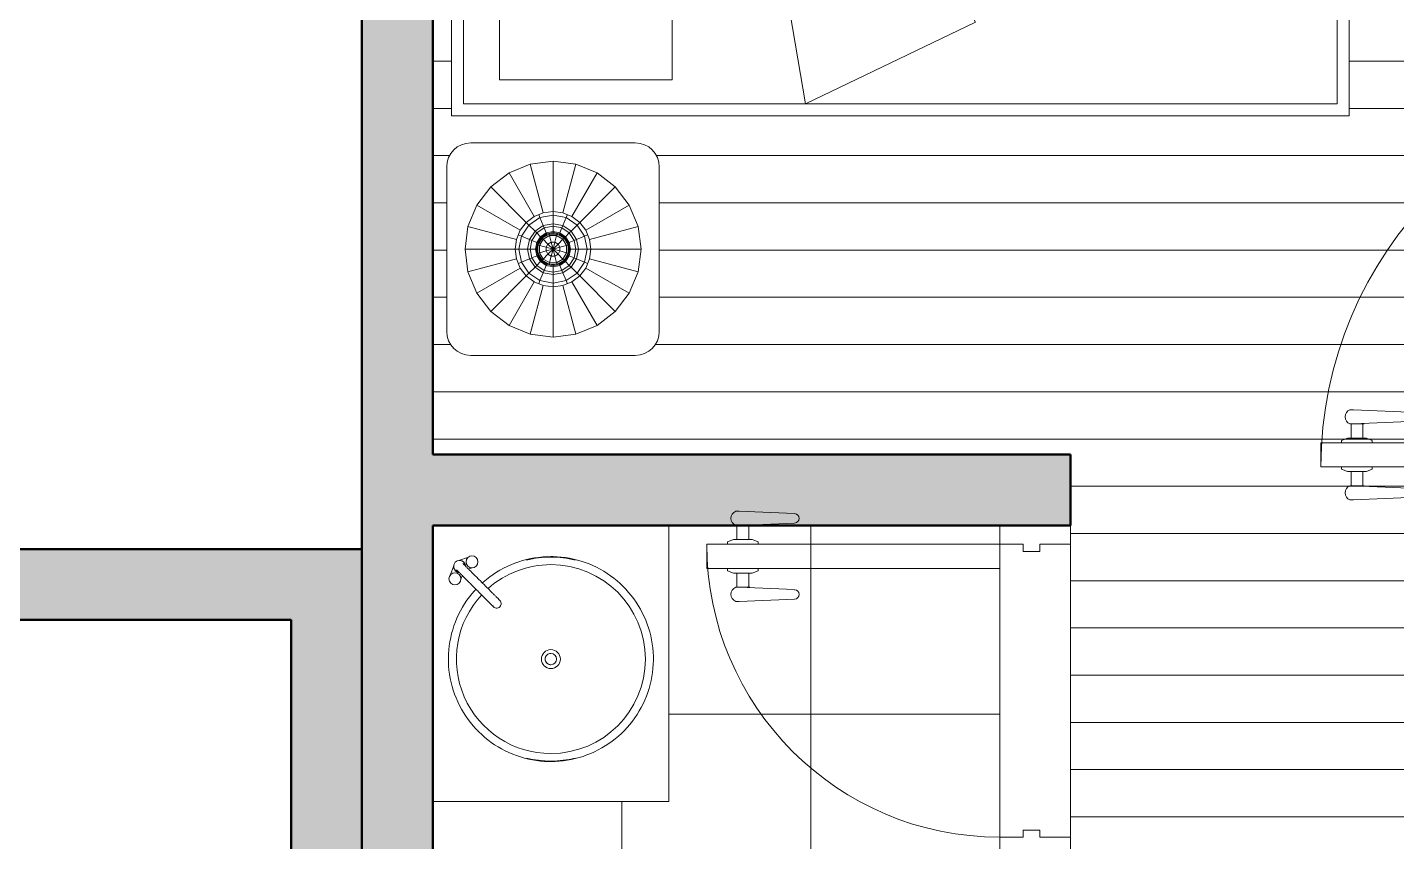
# Model space of a CAD drawing. Header units: metres. Extents: x 11 to 152, y 1 to 34.
# Drawn here: x 34.467 to 37.365, y 26.449 to 28.173 of the extents above; entities that cross this region are included whole.
import ezdxf

# ---------------------------------------------------------------- set-up
doc = ezdxf.new("R2010")
doc.units = ezdxf.units.M
for name, color, linetype, lineweight in [('A-DETL-GENF', 92, 'Continuous', 9), ('A-DOOR', 31, 'Continuous', 9), ('A-DOOR-1', 31, 'Continuous', 18), ('A-FLOR', 192, 'Continuous', 9), ('A-FLOR-PATT', 8, 'Continuous', 9), ('A-WALL-1', 113, 'Continuous', 50), ('A-WALL-PATT-1', 111, 'Continuous', 9), ('E-LITE-EQPM', 33, 'Continuous', 9), ('G-IMPT', 8, 'Continuous', 9), ('I-FURN', 30, 'Continuous', 9), ('P-SANR-FIXT', 6, 'Continuous', 9)]:
    doc.layers.add(name, color=color, linetype=linetype, lineweight=lineweight)

# ---------------------------------------------------------------- blocks, each defined once
blk = doc.blocks.new('M_Bed-Box1 - cama 140 x 190-1375289-1 Piso')
at = {"layer": 'I-FURN'}
for p, q in [((-0.3608, 0.7156), (-0.3608, -1.1844)), ((-0.3608, 0.7156), (1.0392, 0.7156)), ((1.0392, 0.7156), (1.0392, -1.1844)), ((-0.3354, 0.6902), (-0.3354, -1.159)), ((-0.3354, 0.6902), (1.0138, 0.6902)), ((1.0138, 0.6902), (1.0138, -1.159)), ((-0.2846, 0.614), (-0.2846, 0.2482)), ((-0.2846, 0.614), (0.2757, 0.614)), ((0.2757, 0.614), (0.2757, 0.2482)), ((0.4027, 0.614), (0.4027, 0.2482)), ((0.4027, 0.614), (0.963, 0.614)), ((0.963, 0.614), (0.963, 0.2482)), ((-0.2846, 0.2482), (0.2757, 0.2482)), ((0.4027, 0.2482), (0.963, 0.2482)), ((1.0138, 0.1949), (-0.3354, -0.0335)), ((1.0138, 0.1949), (-0.163, -0.3934)), ((-0.163, -0.3934), (-0.3354, -0.0335)), ((-0.3354, -1.159), (1.0138, -1.159)), ((-0.3608, -1.1844), (1.0392, -1.1844))]:
    blk.add_line(p, q, dxfattribs=at)
blk = doc.blocks.new('M_Table-End - nochero-1375290-1 Piso')
at = {"layer": 'I-FURN'}
for p, q in [((0.4029, 0.3774), (0.0545, 0.3774)), ((0.0037, 0.3266), (0.0037, -0.0218)), ((0.4537, -0.0218), (0.4537, 0.3266)), ((0.0545, -0.0726), (0.4029, -0.0726))]:
    blk.add_line(p, q, dxfattribs=at)
for centre, start, end in [((0.0545, 0.3266), 90, 180), ((0.4029, 0.3266), 0, 90), ((0.0545, -0.0218), 180, 270), ((0.4029, -0.0218), 270, 0)]:
    blk.add_arc(centre, 0.0508, start, end, dxfattribs=at)
blk = doc.blocks.new('Lamp38i - Name-1374313-1 Piso')
at = {"layer": 'G-IMPT'}
for p, q in [((0, 0.0381), (0, 0.0265)), ((-0.0265, 0), (-0.0381, 0)), ((0.0265, 0), (0.0381, 0)), ((0, -0.0381), (0, -0.0265))]:
    blk.add_line(p, q, dxfattribs=at)
blk = doc.blocks.new('Lamp38i - 12zlmp38i_dwg-1374311-1 Piso')
at = {"layer": 'G-IMPT'}
for p, q in [((-0.0482, 0.18), (-0.0931, 0.1613)), ((0, 0.1863), (-0.0482, 0.18)), ((-0.0207, 0.0772), (-0.0482, 0.18)), ((0.0482, 0.18), (0, 0.1863)), ((0, 0.0799), (0, 0.1863)), ((0.0207, 0.0772), (0.0482, 0.18)), ((0.0482, 0.18), (0.0931, 0.1613)), ((-0.1317, 0.1317), (-0.0931, 0.1613)), ((-0.04, 0.0693), (-0.0931, 0.1613)), ((0.04, 0.0693), (0.0931, 0.1613)), ((0.1317, 0.1317), (0.0931, 0.1613)), ((-0.1317, 0.1317), (-0.1613, 0.0931)), ((-0.1317, 0.1317), (-0.0565, 0.0565)), ((0.0565, 0.0565), (0.1317, 0.1317)), ((0.1613, 0.0931), (0.1317, 0.1317)), ((-0.1613, 0.0931), (-0.18, 0.0482)), ((-0.1613, 0.0931), (-0.0693, 0.04)), ((0.0693, 0.04), (0.1613, 0.0931)), ((0.18, 0.0482), (0.1613, 0.0931)), ((-0.04, 0.0693), (-0.0565, 0.0565)), ((-0.0511, 0.0511), (-0.0276, 0.0667)), ((-0.0207, 0.0772), (-0.04, 0.0693)), ((-0.0303, 0.0732), (-0.0276, 0.0667)), ((-0.0276, 0.0667), (0, 0.0722)), ((-0.0276, 0.0667), (-0.0206, 0.0498)), ((0, 0.0799), (-0.0207, 0.0772)), ((0.0207, 0.0772), (0, 0.0799)), ((0, 0.0799), (0, 0.0722)), ((0.0276, 0.0667), (0, 0.0722)), ((0, 0.0539), (0, 0.0722)), ((0.0276, 0.0667), (0.0206, 0.0498)), ((0.04, 0.0693), (0.0207, 0.0772)), ((0.0276, 0.0667), (0.0303, 0.0732)), ((0.0511, 0.0511), (0.0276, 0.0667)), ((0.0565, 0.0565), (0.04, 0.0693)), ((-0.18, 0.0482), (-0.1863, 0)), ((-0.0772, 0.0207), (-0.18, 0.0482)), ((-0.0693, 0.04), (-0.0772, 0.0207)), ((-0.0732, 0.0303), (-0.0667, 0.0276)), ((-0.0565, 0.0565), (-0.0693, 0.04)), ((-0.0511, 0.0511), (-0.0667, 0.0276)), ((-0.0511, 0.0511), (-0.0565, 0.0565)), ((-0.0511, 0.0511), (-0.0381, 0.0381)), ((-0.0498, 0.0206), (-0.0381, 0.0381)), ((-0.0498, 0.0206), (-0.0381, 0.0381)), ((-0.0449, 0.0186), (-0.0344, 0.0344)), ((-0.0206, 0.0498), (-0.0381, 0.0381)), ((-0.0381, 0.0381), (-0.0206, 0.0498)), ((-0.0344, 0.0344), (-0.0381, 0.0381)), ((-0.0344, 0.0344), (-0.0186, 0.0449)), ((-0.0262, 0.0262), (-0.0344, 0.0344)), ((-0.0262, 0.0262), (-0.0142, 0.0343)), ((-0.0248, 0.0248), (-0.0134, 0.0324)), ((-0.0234, 0.0234), (-0.0127, 0.0306)), ((-0.0233, 0.0233), (-0.0085, 0.0319)), ((-0.0206, 0.0498), (0, 0.0539)), ((0, 0.0539), (-0.0206, 0.0498)), ((-0.0186, 0.0449), (-0.0206, 0.0498)), ((0, 0.0486), (-0.0186, 0.0449)), ((-0.0186, 0.0449), (-0.0142, 0.0343)), ((0, 0.0371), (-0.0142, 0.0343)), ((-0.0142, 0.0343), (-0.0134, 0.0324)), ((0, 0.0351), (-0.0134, 0.0324)), ((-0.0127, 0.0306), (-0.0134, 0.0324)), ((-0.0096, 0.0312), (-0.0127, 0.0306)), ((0.0085, 0.0319), (-0.0085, 0.0319)), ((-0.0077, 0.0287), (-0.0085, 0.0319)), ((0, 0.0331), (-0.0065, 0.0319)), ((0.0206, 0.0498), (0, 0.0539)), ((0, 0.0539), (0.0206, 0.0498)), ((0, 0.0486), (0, 0.0539)), ((0, 0.0371), (0, 0.0486)), ((0.0186, 0.0449), (0, 0.0486)), ((0, 0.0351), (0, 0.0371)), ((0.0142, 0.0343), (0, 0.0371)), ((0, 0.0351), (0.0134, 0.0324)), ((0, 0.0331), (0, 0.0351)), ((0, 0.0319), (0, 0.0331)), ((0.0065, 0.0319), (0, 0.0331)), ((0.0085, 0.0319), (0.0077, 0.0287)), ((0.0085, 0.0319), (0.0233, 0.0233)), ((0.0127, 0.0306), (0.0096, 0.0312)), ((0.0127, 0.0306), (0.0134, 0.0324)), ((0.0127, 0.0306), (0.0234, 0.0234)), ((0.0134, 0.0324), (0.0142, 0.0343)), ((0.0134, 0.0324), (0.0248, 0.0248)), ((0.0142, 0.0343), (0.0186, 0.0449)), ((0.0142, 0.0343), (0.0262, 0.0262)), ((0.0186, 0.0449), (0.0206, 0.0498)), ((0.0186, 0.0449), (0.0344, 0.0344)), ((0.0381, 0.0381), (0.0206, 0.0498)), ((0.0206, 0.0498), (0.0381, 0.0381)), ((0.0344, 0.0344), (0.0262, 0.0262)), ((0.0344, 0.0344), (0.0381, 0.0381)), ((0.0449, 0.0186), (0.0344, 0.0344)), ((0.0511, 0.0511), (0.0381, 0.0381)), ((0.0498, 0.0206), (0.0381, 0.0381)), ((0.0498, 0.0206), (0.0381, 0.0381)), ((0.0511, 0.0511), (0.0565, 0.0565)), ((0.0511, 0.0511), (0.0667, 0.0276)), ((0.0693, 0.04), (0.0565, 0.0565)), ((0.0732, 0.0303), (0.0667, 0.0276)), ((0.0772, 0.0207), (0.0693, 0.04)), ((0.0772, 0.0207), (0.18, 0.0482)), ((0.1863, 0), (0.18, 0.0482)), ((-0.0772, 0.0207), (-0.0799, 0)), ((-0.0722, 0), (-0.0667, 0.0276)), ((-0.0498, 0.0206), (-0.0667, 0.0276)), ((-0.0498, 0.0206), (-0.0539, 0)), ((-0.0539, 0), (-0.0498, 0.0206)), ((-0.0449, 0.0186), (-0.0498, 0.0206)), ((-0.0449, 0.0186), (-0.0486, 0)), ((-0.0343, 0.0142), (-0.0449, 0.0186)), ((-0.0371, 0), (-0.0343, 0.0142)), ((-0.0351, 0), (-0.0324, 0.0134)), ((-0.0343, 0.0142), (-0.0262, 0.0262)), ((-0.0324, 0.0134), (-0.0343, 0.0142)), ((-0.0319, 0.0065), (-0.0331, 0)), ((-0.0324, 0.0134), (-0.0248, 0.0248)), ((-0.0306, 0.0127), (-0.0324, 0.0134)), ((-0.0319, 0.0085), (-0.0233, 0.0233)), ((-0.0319, 0.0085), (-0.0319, -0.0085)), ((-0.0319, 0.0085), (-0.0287, 0.0077)), ((-0.0306, 0.0127), (-0.0312, 0.0096)), ((-0.0306, 0.0127), (-0.0234, 0.0234)), ((-0.0287, 0.0077), (-0.021, 0.021)), ((-0.0287, 0.0077), (-0.0147, 0.0039)), ((-0.0287, 0.0077), (-0.0286, -0.0077)), ((-0.0262, 0.0262), (-0.0248, 0.0248)), ((-0.0234, 0.0234), (-0.0248, 0.0248)), ((-0.0233, 0.0233), (-0.021, 0.021)), ((-0.021, 0.021), (-0.0077, 0.0287)), ((-0.021, 0.021), (-0.0108, 0.0108)), ((-0.0147, 0.0039), (-0.0108, 0.0108)), ((-0.0147, 0.0039), (-0.0147, -0.0039)), ((-0.0147, 0.0039), (0, 0)), ((-0.0039, 0.0147), (-0.0108, 0.0108)), ((0, 0), (-0.0108, 0.0108)), ((0.0077, 0.0287), (-0.0077, 0.0287)), ((-0.0077, 0.0287), (-0.0039, 0.0147)), ((0.0039, 0.0147), (-0.0039, 0.0147)), ((0, 0), (-0.0039, 0.0147)), ((0.0039, 0.0147), (0, 0)), ((0.0108, 0.0108), (0, 0)), ((0.0147, 0.0039), (0, 0)), ((0.0077, 0.0287), (0.0039, 0.0147)), ((0.0108, 0.0108), (0.0039, 0.0147)), ((0.021, 0.021), (0.0077, 0.0287)), ((0.021, 0.021), (0.0108, 0.0108)), ((0.0147, 0.0039), (0.0108, 0.0108)), ((0.0286, 0.0077), (0.0147, 0.0039)), ((0.0147, -0.0039), (0.0147, 0.0039)), ((0.021, 0.021), (0.0233, 0.0233)), ((0.0286, 0.0077), (0.021, 0.021)), ((0.0319, 0.0085), (0.0233, 0.0233)), ((0.0234, 0.0234), (0.0248, 0.0248)), ((0.0306, 0.0127), (0.0234, 0.0234)), ((0.0262, 0.0262), (0.0248, 0.0248)), ((0.0324, 0.0134), (0.0248, 0.0248)), ((0.0343, 0.0142), (0.0262, 0.0262)), ((0.0319, 0.0085), (0.0286, 0.0077)), ((0.0286, -0.0077), (0.0286, 0.0077)), ((0.0306, 0.0127), (0.0324, 0.0134)), ((0.0306, 0.0127), (0.0312, 0.0096)), ((0.0319, -0.0085), (0.0319, 0.0085)), ((0.0319, 0.0065), (0.0331, 0)), ((0.0324, 0.0134), (0.0343, 0.0142)), ((0.0351, 0), (0.0324, 0.0134)), ((0.0343, 0.0142), (0.0449, 0.0186)), ((0.0371, 0), (0.0343, 0.0142)), ((0.0449, 0.0186), (0.0498, 0.0206)), ((0.0449, 0.0186), (0.0486, 0)), ((0.0498, 0.0206), (0.0667, 0.0276)), ((0.0498, 0.0206), (0.0539, 0)), ((0.0539, 0), (0.0498, 0.0206)), ((0.0722, 0), (0.0667, 0.0276)), ((0.0799, 0), (0.0772, 0.0207)), ((-0.1863, 0), (-0.18, -0.0482)), ((-0.0799, 0), (-0.1863, 0)), ((-0.0772, -0.0207), (-0.18, -0.0482)), ((-0.0799, 0), (-0.0772, -0.0207)), ((-0.0722, 0), (-0.0799, 0)), ((-0.0772, -0.0207), (-0.0693, -0.04)), ((-0.0667, -0.0276), (-0.0732, -0.0303)), ((-0.0722, 0), (-0.0539, 0)), ((-0.0722, 0), (-0.0667, -0.0276)), ((-0.0667, -0.0276), (-0.0498, -0.0206)), ((-0.0667, -0.0276), (-0.0511, -0.0511)), ((-0.0539, 0), (-0.0498, -0.0206)), ((-0.0539, 0), (-0.0498, -0.0206)), ((-0.0486, 0), (-0.0539, 0)), ((-0.0449, -0.0186), (-0.0498, -0.0206)), ((-0.0498, -0.0206), (-0.0381, -0.0381)), ((-0.0381, -0.0381), (-0.0498, -0.0206)), ((-0.0371, 0), (-0.0486, 0)), ((-0.0486, 0), (-0.0449, -0.0186)), ((-0.0343, -0.0142), (-0.0449, -0.0186)), ((-0.0344, -0.0344), (-0.0449, -0.0186)), ((-0.0351, 0), (-0.0371, 0)), ((-0.0371, 0), (-0.0343, -0.0142)), ((-0.0351, 0), (-0.0324, -0.0134)), ((-0.0331, 0), (-0.0351, 0)), ((-0.0344, -0.0344), (-0.0262, -0.0262)), ((-0.0343, -0.0142), (-0.0324, -0.0134)), ((-0.0262, -0.0262), (-0.0343, -0.0142)), ((-0.0319, 0), (-0.0331, 0)), ((-0.0331, 0), (-0.0319, -0.0065)), ((-0.0306, -0.0127), (-0.0324, -0.0134)), ((-0.0324, -0.0134), (-0.0248, -0.0248)), ((-0.0319, -0.0085), (-0.0286, -0.0077)), ((-0.0319, -0.0085), (-0.0233, -0.0233)), ((-0.0312, -0.0096), (-0.0306, -0.0127)), ((-0.0306, -0.0127), (-0.0234, -0.0234)), ((-0.0286, -0.0077), (-0.0147, -0.0039)), ((-0.0286, -0.0077), (-0.021, -0.021)), ((-0.0262, -0.0262), (-0.0248, -0.0248)), ((-0.0262, -0.0262), (-0.0142, -0.0343)), ((-0.0234, -0.0234), (-0.0248, -0.0248)), ((-0.0248, -0.0248), (-0.0134, -0.0324)), ((-0.0234, -0.0234), (-0.0127, -0.0306)), ((-0.0233, -0.0233), (-0.021, -0.021)), ((-0.0233, -0.0233), (-0.0085, -0.0319)), ((-0.0108, -0.0108), (-0.021, -0.021)), ((-0.021, -0.021), (-0.0077, -0.0286)), ((-0.0147, -0.0039), (0, 0)), ((-0.0147, -0.0039), (-0.0108, -0.0108)), ((-0.0108, -0.0108), (0, 0)), ((-0.0108, -0.0108), (-0.0039, -0.0147)), ((-0.0077, -0.0286), (-0.0085, -0.0319)), ((-0.0077, -0.0286), (-0.0039, -0.0147)), ((-0.0077, -0.0286), (0.0077, -0.0287)), ((-0.0039, -0.0147), (0, 0)), ((-0.0039, -0.0147), (0.0039, -0.0147)), ((0.0039, -0.0147), (0, 0)), ((0.0108, -0.0108), (0, 0)), ((0.0147, -0.0039), (0, 0)), ((0.0039, -0.0147), (0.0108, -0.0108)), ((0.0077, -0.0287), (0.0039, -0.0147)), ((0.0077, -0.0287), (0.021, -0.021)), ((0.0085, -0.0319), (0.0077, -0.0287)), ((0.0085, -0.0319), (0.0233, -0.0233)), ((0.0108, -0.0108), (0.0147, -0.0039)), ((0.0108, -0.0108), (0.021, -0.021)), ((0.0127, -0.0306), (0.0234, -0.0234)), ((0.0134, -0.0324), (0.0248, -0.0248)), ((0.0142, -0.0343), (0.0262, -0.0262)), ((0.0286, -0.0077), (0.0147, -0.0039)), ((0.0286, -0.0077), (0.021, -0.021)), ((0.0233, -0.0233), (0.021, -0.021)), ((0.0233, -0.0233), (0.0319, -0.0085)), ((0.0234, -0.0234), (0.0306, -0.0127)), ((0.0234, -0.0234), (0.0248, -0.0248)), ((0.0324, -0.0134), (0.0248, -0.0248)), ((0.0262, -0.0262), (0.0248, -0.0248)), ((0.0343, -0.0142), (0.0262, -0.0262)), ((0.0262, -0.0262), (0.0344, -0.0344)), ((0.0286, -0.0077), (0.0319, -0.0085)), ((0.0312, -0.0096), (0.0306, -0.0127)), ((0.0306, -0.0127), (0.0324, -0.0134)), ((0.0319, 0), (0.0331, 0)), ((0.0331, 0), (0.0319, -0.0065)), ((0.0351, 0), (0.0324, -0.0134)), ((0.0343, -0.0142), (0.0324, -0.0134)), ((0.0331, 0), (0.0351, 0)), ((0.0371, 0), (0.0343, -0.0142)), ((0.0343, -0.0142), (0.0449, -0.0186)), ((0.0344, -0.0344), (0.0449, -0.0186)), ((0.0351, 0), (0.0371, 0)), ((0.0371, 0), (0.0486, 0)), ((0.0381, -0.0381), (0.0498, -0.0206)), ((0.0381, -0.0381), (0.0498, -0.0206)), ((0.0486, 0), (0.0449, -0.0186)), ((0.0449, -0.0186), (0.0498, -0.0206)), ((0.0486, 0), (0.0539, 0)), ((0.0498, -0.0206), (0.0539, 0)), ((0.0539, 0), (0.0498, -0.0206)), ((0.0498, -0.0206), (0.0667, -0.0276)), ((0.0511, -0.0511), (0.0667, -0.0276)), ((0.0722, 0), (0.0539, 0)), ((0.0667, -0.0276), (0.0722, 0)), ((0.0732, -0.0303), (0.0667, -0.0276)), ((0.0693, -0.04), (0.0772, -0.0207)), ((0.0799, 0), (0.0722, 0)), ((0.0772, -0.0207), (0.0799, 0)), ((0.0772, -0.0207), (0.18, -0.0482)), ((0.0799, 0), (0.1863, 0)), ((0.18, -0.0482), (0.1863, 0)), ((-0.18, -0.0482), (-0.1613, -0.0931)), ((-0.1613, -0.0931), (-0.0693, -0.04)), ((-0.1317, -0.1317), (-0.0565, -0.0565)), ((-0.0693, -0.04), (-0.0565, -0.0565)), ((-0.0511, -0.0511), (-0.0565, -0.0565)), ((-0.0565, -0.0565), (-0.04, -0.0693)), ((-0.0511, -0.0511), (-0.0381, -0.0381)), ((-0.0511, -0.0511), (-0.0276, -0.0667)), ((-0.0344, -0.0344), (-0.0381, -0.0381)), ((-0.0381, -0.0381), (-0.0206, -0.0498)), ((-0.0381, -0.0381), (-0.0206, -0.0498)), ((-0.0344, -0.0344), (-0.0186, -0.0449)), ((-0.0206, -0.0498), (-0.0276, -0.0667)), ((-0.0186, -0.0449), (-0.0206, -0.0498)), ((-0.0206, -0.0498), (0, -0.0539)), ((0, -0.0539), (-0.0206, -0.0498)), ((-0.0186, -0.0449), (-0.0142, -0.0343)), ((0, -0.0486), (-0.0186, -0.0449)), ((-0.0142, -0.0343), (-0.0134, -0.0324)), ((0, -0.0371), (-0.0142, -0.0343)), ((-0.0127, -0.0306), (-0.0134, -0.0324)), ((0, -0.0351), (-0.0134, -0.0324)), ((-0.0096, -0.0312), (-0.0127, -0.0306)), ((-0.0085, -0.0319), (0.0085, -0.0319)), ((0, -0.0331), (-0.0065, -0.0319)), ((0, -0.0319), (0, -0.0331)), ((0.0065, -0.0319), (0, -0.0331)), ((0, -0.0351), (0.0134, -0.0324)), ((0, -0.0331), (0, -0.0351)), ((0, -0.0371), (0.0142, -0.0343)), ((0, -0.0351), (0, -0.0371)), ((0, -0.0371), (0, -0.0486)), ((0.0186, -0.0449), (0, -0.0486)), ((0, -0.0486), (0, -0.0539)), ((0, -0.0539), (0.0206, -0.0498)), ((0, -0.0539), (0.0206, -0.0498)), ((0, -0.0539), (0, -0.0722)), ((0.0127, -0.0306), (0.0096, -0.0312)), ((0.0127, -0.0306), (0.0134, -0.0324)), ((0.0134, -0.0324), (0.0142, -0.0343)), ((0.0142, -0.0343), (0.0186, -0.0449)), ((0.0186, -0.0449), (0.0344, -0.0344)), ((0.0186, -0.0449), (0.0206, -0.0498)), ((0.0206, -0.0498), (0.0381, -0.0381)), ((0.0206, -0.0498), (0.0381, -0.0381)), ((0.0206, -0.0498), (0.0276, -0.0667)), ((0.0276, -0.0667), (0.0511, -0.0511)), ((0.0344, -0.0344), (0.0381, -0.0381)), ((0.0381, -0.0381), (0.0511, -0.0511)), ((0.04, -0.0693), (0.0565, -0.0565)), ((0.0565, -0.0565), (0.0511, -0.0511)), ((0.0693, -0.04), (0.0565, -0.0565)), ((0.0565, -0.0565), (0.1317, -0.1317)), ((0.0693, -0.04), (0.1613, -0.0931)), ((0.1613, -0.0931), (0.18, -0.0482)), ((-0.04, -0.0693), (-0.0931, -0.1613)), ((-0.0482, -0.18), (-0.0207, -0.0772)), ((-0.04, -0.0693), (-0.0207, -0.0772)), ((-0.0303, -0.0732), (-0.0276, -0.0667)), ((-0.0276, -0.0667), (0, -0.0722)), ((0, -0.0799), (-0.0207, -0.0772)), ((0.0276, -0.0667), (0, -0.0722)), ((0, -0.0799), (0, -0.0722)), ((0, -0.0799), (0.0207, -0.0772)), ((0, -0.0799), (0, -0.1863)), ((0.0207, -0.0772), (0.04, -0.0693)), ((0.0207, -0.0772), (0.0482, -0.18)), ((0.0303, -0.0732), (0.0276, -0.0667)), ((0.04, -0.0693), (0.0931, -0.1613)), ((-0.1613, -0.0931), (-0.1317, -0.1317)), ((0.1613, -0.0931), (0.1317, -0.1317)), ((-0.1317, -0.1317), (-0.0931, -0.1613)), ((0.0931, -0.1613), (0.1317, -0.1317)), ((-0.0931, -0.1613), (-0.0482, -0.18)), ((0.0482, -0.18), (0.0931, -0.1613)), ((-0.0482, -0.18), (0, -0.1863)), ((0, -0.1863), (0.0482, -0.18))]:
    blk.add_line(p, q, dxfattribs=at)
at = {"xscale": 1.2, "yscale": 1.2, "zscale": 1.2}
blk.add_blockref('Lamp38i - Name-1374313-1 Piso', (0, 0), dxfattribs=at)
blk = doc.blocks.new('Lamp38i - 100 Watt Incandescent-1375292-1 Piso')
blk.add_blockref('Lamp38i - 12zlmp38i_dwg-1374311-1 Piso', (0, 0))
blk = doc.blocks.new('Basin Slab-Round-1Bowl - 550 x 500-1731137-1 Piso')
at = {"layer": 'P-SANR-FIXT'}
for p, q in [((-0.0023, -0.075), (-0.0023, -0.575)), ((0.4969, -0.1195), (0.4767, -0.1121)), ((0.4686, -0.1346), (0.477, -0.1376)), ((0.515, -0.1504), (0.5077, -0.1303)), ((0.4894, -0.1497), (0.4926, -0.1585)), ((-0.0023, -0.575), (0.5822, -0.575))]:
    blk.add_line(p, q, dxfattribs=at)
at = {"layer": 'P-SANR-FIXT', "flags": 128}
for points in [[(0.4477, -0.1669), (0.4439, -0.1635), (0.4374, -0.1578), (0.4306, -0.1524), (0.4236, -0.1473), (0.4164, -0.1424), (0.409, -0.1379), (0.4014, -0.1337), (0.3937, -0.1297), (0.3858, -0.1261), (0.3778, -0.1228), (0.3696, -0.1198), (0.3613, -0.1172), (0.353, -0.1148), (0.3445, -0.1129), (0.336, -0.1112), (0.3274, -0.1099), (0.3188, -0.1089), (0.3102, -0.1083), (0.3015, -0.1081), (0.2928, -0.1081), (0.2841, -0.1086), (0.2755, -0.1093), (0.2669, -0.1105), (0.2583, -0.1119), (0.2499, -0.1137), (0.2414, -0.1159), (0.2331, -0.1183), (0.2249, -0.1211), (0.2168, -0.1243), (0.2089, -0.1277), (0.201, -0.1315), (0.1934, -0.1356), (0.1859, -0.14), (0.1786, -0.1446), (0.1715, -0.1496), (0.1646, -0.1548), (0.1579, -0.1604), (0.1514, -0.1661), (0.1452, -0.1722), (0.1392, -0.1785), (0.1334, -0.185), (0.128, -0.1917), (0.1228, -0.1987), (0.1179, -0.2058), (0.1132, -0.2132), (0.1089, -0.2207), (0.1049, -0.2284), (0.1012, -0.2362), (0.0978, -0.2442), (0.0947, -0.2523), (0.092, -0.2606), (0.0896, -0.2689), (0.0875, -0.2773), (0.0858, -0.2858), (0.0844, -0.2944), (0.0833, -0.303), (0.0826, -0.3116), (0.0823, -0.3203), (0.0822, -0.325)], [(0.4883, -0.125), (0.4883, -0.125), (0.4882, -0.1251), (0.4881, -0.1253), (0.4878, -0.1255), (0.4876, -0.1258), (0.4872, -0.1261), (0.4868, -0.1265), (0.4863, -0.127), (0.4858, -0.1275), (0.4852, -0.1281), (0.4846, -0.1287), (0.4839, -0.1294), (0.4832, -0.1302), (0.4824, -0.131), (0.4815, -0.1319), (0.4806, -0.1328), (0.4796, -0.1337), (0.4786, -0.1347), (0.4776, -0.1358), (0.4765, -0.1369), (0.4753, -0.138), (0.4741, -0.1392), (0.4729, -0.1405), (0.4716, -0.1417), (0.4703, -0.143), (0.469, -0.1444), (0.4676, -0.1457), (0.4662, -0.1471), (0.4648, -0.1486), (0.4633, -0.15), (0.4619, -0.1515), (0.4604, -0.153), (0.4589, -0.1545), (0.4573, -0.156), (0.4558, -0.1575), (0.4543, -0.1591), (0.4527, -0.1606), (0.4511, -0.1622), (0.4496, -0.1638), (0.448, -0.1653), (0.4464, -0.1669), (0.4449, -0.1685), (0.4433, -0.17), (0.4418, -0.1716), (0.4402, -0.1731), (0.4387, -0.1746), (0.4372, -0.1761), (0.4357, -0.1776), (0.4343, -0.1791), (0.4328, -0.1805), (0.4314, -0.1819), (0.43, -0.1833), (0.4287, -0.1847), (0.4274, -0.186), (0.4261, -0.1873), (0.4248, -0.1885), (0.4236, -0.1897), (0.4225, -0.1909), (0.4213, -0.192), (0.4203, -0.1931), (0.4192, -0.1941), (0.4182, -0.1951), (0.4173, -0.1961), (0.4164, -0.1969), (0.4156, -0.1978), (0.4148, -0.1986), (0.4141, -0.1993), (0.4134, -0.2), (0.4128, -0.2006), (0.4122, -0.2011), (0.4117, -0.2016), (0.4113, -0.2021), (0.4109, -0.2024), (0.4106, -0.2027), (0.4104, -0.203), (0.4102, -0.2032), (0.41, -0.2033), (0.41, -0.2034), (0.41, -0.2034)], [(0.4234, -0.2169), (0.4235, -0.2168), (0.4236, -0.2167), (0.4237, -0.2166), (0.4239, -0.2164), (0.4242, -0.2161), (0.4246, -0.2157), (0.425, -0.2153), (0.4254, -0.2149), (0.4259, -0.2143), (0.4265, -0.2138), (0.4272, -0.2131), (0.4279, -0.2124), (0.4286, -0.2117), (0.4294, -0.2109), (0.4303, -0.21), (0.4312, -0.2091), (0.4321, -0.2081), (0.4332, -0.2071), (0.4342, -0.2061), (0.4353, -0.205), (0.4365, -0.2038), (0.4377, -0.2026), (0.4389, -0.2014), (0.4401, -0.2001), (0.4414, -0.1988), (0.4428, -0.1975), (0.4441, -0.1961), (0.4455, -0.1947), (0.447, -0.1933), (0.4484, -0.1919), (0.4499, -0.1904), (0.4514, -0.1889), (0.4529, -0.1874), (0.4544, -0.1859), (0.456, -0.1843), (0.4575, -0.1828), (0.4591, -0.1812), (0.4606, -0.1797), (0.4622, -0.1781), (0.4638, -0.1765), (0.4653, -0.175), (0.4669, -0.1734), (0.4684, -0.1718), (0.47, -0.1703), (0.4715, -0.1688), (0.473, -0.1672), (0.4745, -0.1657), (0.476, -0.1643), (0.4775, -0.1628), (0.4789, -0.1614), (0.4803, -0.16), (0.4817, -0.1586), (0.4831, -0.1572), (0.4844, -0.1559), (0.4857, -0.1546), (0.4869, -0.1534), (0.4881, -0.1522), (0.4893, -0.151), (0.4904, -0.1499), (0.4915, -0.1488), (0.4926, -0.1477), (0.4935, -0.1468), (0.4945, -0.1458), (0.4954, -0.1449), (0.4962, -0.1441), (0.497, -0.1433), (0.4977, -0.1426), (0.4984, -0.1419), (0.499, -0.1413), (0.4995, -0.1407), (0.5, -0.1403), (0.5005, -0.1398), (0.5008, -0.1394), (0.5012, -0.1391), (0.5014, -0.1389), (0.5016, -0.1387), (0.5017, -0.1386), (0.5018, -0.1385), (0.5018, -0.1385)], [(0.5161, -0.325), (0.5159, -0.3163), (0.5154, -0.3077), (0.5145, -0.299), (0.5133, -0.2904), (0.5118, -0.2819), (0.5099, -0.2734), (0.5076, -0.265), (0.5051, -0.2568), (0.5022, -0.2486), (0.499, -0.2405), (0.4954, -0.2326), (0.4916, -0.2248), (0.4874, -0.2172), (0.483, -0.2098), (0.4782, -0.2025), (0.4732, -0.1954), (0.4678, -0.1886), (0.4622, -0.1819), (0.46, -0.1794)], [(0.0822, -0.325), (0.0824, -0.3337), (0.0829, -0.3423), (0.0838, -0.351), (0.085, -0.3596), (0.0865, -0.3681), (0.0884, -0.3766), (0.0907, -0.385), (0.0932, -0.3932), (0.0961, -0.4014), (0.0993, -0.4095), (0.1029, -0.4174), (0.1067, -0.4252), (0.1109, -0.4328), (0.1153, -0.4402), (0.1201, -0.4475), (0.1251, -0.4546), (0.1305, -0.4614), (0.136, -0.4681), (0.1419, -0.4745), (0.148, -0.4806), (0.1543, -0.4865), (0.1609, -0.4922), (0.1677, -0.4976), (0.1747, -0.5027), (0.1819, -0.5076), (0.1893, -0.5121), (0.1969, -0.5163), (0.2046, -0.5203), (0.2125, -0.5239), (0.2205, -0.5272), (0.2287, -0.5302), (0.2369, -0.5328), (0.2453, -0.5352), (0.2538, -0.5371), (0.2623, -0.5388), (0.2709, -0.5401), (0.2795, -0.5411), (0.2881, -0.5417), (0.2968, -0.5419), (0.3055, -0.5419), (0.3141, -0.5414), (0.3228, -0.5407), (0.3314, -0.5395), (0.3399, -0.5381), (0.3484, -0.5363), (0.3568, -0.5341), (0.3652, -0.5317), (0.3734, -0.5289), (0.3815, -0.5257), (0.3894, -0.5223), (0.3972, -0.5185), (0.4049, -0.5144), (0.4124, -0.51), (0.4197, -0.5054), (0.4268, -0.5004), (0.4337, -0.4952), (0.4404, -0.4896), (0.4469, -0.4839), (0.4531, -0.4778), (0.4591, -0.4715), (0.4649, -0.465), (0.4703, -0.4583), (0.4755, -0.4513), (0.4804, -0.4442), (0.485, -0.4368), (0.4894, -0.4293), (0.4934, -0.4216), (0.4971, -0.4138), (0.5005, -0.4058), (0.5036, -0.3977), (0.5063, -0.3894), (0.5087, -0.3811), (0.5108, -0.3727), (0.5125, -0.3642), (0.5139, -0.3556), (0.515, -0.347), (0.5157, -0.3384), (0.516, -0.3297), (0.5161, -0.325)]]:
    blk.add_lwpolyline(points, dxfattribs=at)
at = {"layer": 'P-SANR-FIXT'}
for centre, radius, start, end in [((0.4691, -0.122), 0.0127, 135, 315), ((0.4691, -0.122), 0.0127, 315, 135), ((0.2991, -0.325), 0.2, 47.0318, 180), ((0.4951, -0.1317), 0.0127, 135, 178.0726), ((0.4954, -0.1321), 0.0127, 83.2893, 174.0914), ((0.4951, -0.1317), 0.0127, 315, 135), ((0.4951, -0.1317), 0.0127, 271.9274, 315), ((0.4951, -0.1317), 0.0127, 272.2369, 6.7107), ((0.5051, -0.158), 0.0127, 135, 315), ((0.5051, -0.158), 0.0127, 315, 135), ((0.4167, -0.2101), 0.00953, 122.1429, 225), ((0.2991, -0.325), 0.2, 0, 41.5385), ((0.4167, -0.2101), 0.00952, 225, 327.8571), ((0.2991, -0.325), 0.2159, 166.1538, 180), ((0.2991, -0.325), 0.2159, 0, 13.8462), ((0.2991, -0.325), 0.02, 0, 180), ((0.2992, -0.3249), 0.012, 90, 180.253), ((0.2992, -0.3249), 0.012, 137.83, 146.5795), ((0.2992, -0.3249), 0.012, 123.4827, 132.2634), ((0.2992, -0.3249), 0.012, 108.6021, 118.109), ((0.2992, -0.3249), 0.012, 90, 104.0322), ((0.2992, -0.3249), 0.012, 359.747, 90), ((0.2992, -0.3249), 0.012, 75.9678, 90), ((0.2992, -0.3249), 0.012, 47.7366, 55.5972), ((0.2992, -0.3249), 0.012, 33.4205, 42.17), ((0.2991, -0.325), 0.2159, 180, 193.8462), ((0.2991, -0.325), 0.2, 180, 360), ((0.2991, -0.325), 0.02, 180, 360), ((0.2992, -0.3249), 0.012, 166.0814, 180), ((0.2992, -0.3249), 0.012, 180.253, 270), ((0.2992, -0.3249), 0.012, 151.9976, 161.3515), ((0.2992, -0.3249), 0.012, 270, 359.747), ((0.2992, -0.3249), 0.012, 0, 13.9186), ((0.2991, -0.325), 0.2159, 346.1538, 0)]:
    blk.add_arc(centre, radius, start, end, dxfattribs=at)
blk = doc.blocks.new('EA-Sencilla abisagrada - 70 x 210-1204206-1 Piso')
at = {"layer": 'A-DETL-GENF'}
for p, q in [((0.249, 0.6388), (0.254, 0.6513)), ((0.249, 0.6388), (0.249, 0.5988)), ((0.259, 0.6513), (0.254, 0.6513)), ((0.259, 0.6513), (0.259, 0.5863)), ((0.31, 0.6513), (0.315, 0.6513)), ((0.31, 0.6513), (0.31, 0.5863)), ((0.32, 0.6388), (0.315, 0.6513)), ((0.32, 0.6388), (0.32, 0.5988)), ((0.189, 0.6338), (0.189, 0.6263)), ((0.194, 0.5091), (0.189, 0.6263)), ((0.219, 0.6263), (0.214, 0.5091)), ((0.219, 0.6038), (0.219, 0.6338)), ((0.219, 0.6313), (0.249, 0.6313)), ((0.35, 0.6313), (0.32, 0.6313)), ((0.35, 0.6038), (0.35, 0.6338)), ((0.35, 0.6263), (0.355, 0.5091)), ((0.375, 0.5091), (0.38, 0.6263)), ((0.38, 0.6338), (0.38, 0.6263)), ((0.249, 0.6063), (0.219, 0.6063)), ((0.249, 0.5988), (0.254, 0.5863)), ((0.254, 0.5863), (0.259, 0.5863)), ((0.315, 0.5863), (0.31, 0.5863)), ((0.32, 0.5988), (0.315, 0.5863)), ((0.32, 0.6063), (0.35, 0.6063))]:
    blk.add_line(p, q, dxfattribs=at)
for centre, radius, start, end in [((0.204, 0.6276), 0.0162, 22.6199, 157.3801), ((0.365, 0.6276), 0.0162, 22.6199, 157.3801), ((0.204, 0.5095), 0.01, 182.4476, 357.5524), ((0.365, 0.5095), 0.01, 182.4476, 357.5524)]:
    blk.add_arc(centre, radius, start, end, dxfattribs=at)
at = {"layer": 'A-DOOR'}
blk.add_arc((0.31, 0.075), 0.62, 90, 180, dxfattribs=at)
at = {"layer": 'A-DOOR-1'}
for p, q in [((0.259, 0.075), (0.259, 0.695)), ((0.31, 0.695), (0.259, 0.695)), ((0.31, 0.075), (0.31, 0.695)), ((-0.31, 0.075), (-0.35, 0.075)), ((-0.31, 0.025), (-0.31, 0.075)), ((0.31, 0.075), (0.259, 0.075)), ((0.35, 0.075), (0.31, 0.075)), ((0.31, 0.075), (0.31, 0.025)), ((-0.295, 0.025), (-0.31, 0.025)), ((-0.295, -0.01), (-0.295, 0.025)), ((0.31, 0.025), (0.295, 0.025)), ((0.295, 0.025), (0.295, -0.01)), ((-0.31, -0.075), (-0.31, -0.01)), ((-0.31, -0.01), (-0.295, -0.01)), ((0.295, -0.01), (0.31, -0.01)), ((0.31, -0.01), (0.31, -0.075)), ((-0.35, -0.075), (-0.31, -0.075)), ((0.31, -0.075), (0.35, -0.075))]:
    blk.add_line(p, q, dxfattribs=at)
blk = doc.blocks.new('mesa21 - mesa001-1819788-1 Piso')
at = {"layer": 'I-FURN'}
h = blk.add_hatch(dxfattribs=at)
h.set_pattern_fill('FP_34', color=256, style=0, pattern_type=2)
h.set_pattern_definition([(43.911, (18.12, 7.337), (-0.0520155, 0.05403135), [])])
h.paths.add_polyline_path([(11.2783, 23.1011), (12.9206, 24.6814), (12.5113, 25.1067), (11.2942, 23.9351), (11.2784, 23.1106)], flags=0)
for p, q in [((12.5113, 25.1067), (11.2942, 23.9351)), ((12.9206, 24.6814), (12.5113, 25.1067)), ((11.2942, 23.9351), (11.2783, 23.1011))]:
    blk.add_line(p, q, dxfattribs=at)
blk = doc.blocks.new('EA-Sencilla abisagrada - 90 x 210-1482273-1 Piso')
at = {"layer": 'A-DETL-GENF'}
for p, q in [((0.294, -0.7091), (0.289, -0.8263)), ((0.319, -0.8263), (0.314, -0.7091)), ((0.45, -0.8263), (0.455, -0.7091)), ((0.475, -0.7091), (0.48, -0.8263)), ((0.319, -0.8038), (0.319, -0.8338)), ((0.349, -0.8063), (0.319, -0.8063)), ((0.349, -0.7988), (0.354, -0.7863)), ((0.349, -0.8388), (0.349, -0.7988)), ((0.354, -0.7863), (0.359, -0.7863)), ((0.359, -0.8513), (0.359, -0.7863)), ((0.415, -0.7863), (0.41, -0.7863)), ((0.41, -0.8513), (0.41, -0.7863)), ((0.42, -0.7988), (0.415, -0.7863)), ((0.42, -0.8388), (0.42, -0.7988)), ((0.42, -0.8063), (0.45, -0.8063)), ((0.45, -0.8038), (0.45, -0.8338)), ((0.289, -0.8338), (0.289, -0.8263)), ((0.319, -0.8313), (0.349, -0.8313)), ((0.349, -0.8388), (0.354, -0.8513)), ((0.42, -0.8388), (0.415, -0.8513)), ((0.45, -0.8313), (0.42, -0.8313)), ((0.48, -0.8338), (0.48, -0.8263)), ((0.359, -0.8513), (0.354, -0.8513)), ((0.41, -0.8513), (0.415, -0.8513))]:
    blk.add_line(p, q, dxfattribs=at)
for centre, radius, start, end in [((0.304, -0.7095), 0.01, 2.4476, 177.5524), ((0.465, -0.7095), 0.01, 2.4476, 177.5524), ((0.304, -0.8276), 0.0162, 202.6199, 337.3801), ((0.465, -0.8276), 0.0162, 202.6199, 337.3801)]:
    blk.add_arc(centre, radius, start, end, dxfattribs=at)
at = {"layer": 'A-DOOR'}
blk.add_arc((0.41, -0.075), 0.82, 180, 270, dxfattribs=at)
at = {"layer": 'A-DOOR-1'}
for p, q in [((-0.45, 0.075), (-0.41, 0.075)), ((-0.41, 0.075), (-0.41, 0.01)), ((0.41, 0.075), (0.45, 0.075)), ((0.41, 0.01), (0.41, 0.075)), ((-0.41, 0.01), (-0.395, 0.01)), ((-0.395, 0.01), (-0.395, -0.025)), ((0.395, 0.01), (0.41, 0.01)), ((0.395, -0.025), (0.395, 0.01)), ((-0.41, -0.025), (-0.41, -0.075)), ((-0.395, -0.025), (-0.41, -0.025)), ((0.41, -0.025), (0.395, -0.025)), ((0.41, -0.075), (0.41, -0.025)), ((-0.41, -0.075), (-0.45, -0.075)), ((0.359, -0.075), (0.359, -0.895)), ((0.41, -0.075), (0.359, -0.075)), ((0.41, -0.075), (0.41, -0.895)), ((0.45, -0.075), (0.41, -0.075)), ((0.41, -0.895), (0.359, -0.895))]:
    blk.add_line(p, q, dxfattribs=at)

msp = doc.modelspace()

# ---------------------------------------------------------------- hatches: boundary and pattern name
at = {"layer": 'A-FLOR-PATT'}
h = msp.add_hatch(dxfattribs=at)
h.set_pattern_fill('FP_15', color=256, style=0, pattern_type=2)
h.set_pattern_definition([(180, (18.21, 10.901), (-1e-17, -0.1), [])])
h.paths.add_polyline_path([(36.6751, 25.0652), (36.6751, 25.3603), (37.4481, 25.3603), (37.4481, 27.0496), (38.038, 27.0497), (38.038, 27.0509), (37.4477, 27.0509), (37.4477, 27.2009), (38.0251, 27.202), (38.0251, 27.242), (38.0751, 27.242), (38.0751, 27.257), (38.1101, 27.257), (38.1101, 27.242), (38.1751, 27.242), (38.1751, 27.2009), (40.1708, 27.2009), (40.1717, 27.4776), (40.1742, 27.4837), (40.1782, 27.489), (40.1835, 27.493), (40.1896, 27.4955), (40.1962, 27.4964), (40.5838, 27.4955), (40.5899, 27.493), (40.5952, 27.489), (40.5992, 27.4837), (40.6017, 27.4776), (40.6026, 27.471), (40.6026, 27.2009), (40.7707, 27.2009), (40.7716, 27.4891), (40.7741, 27.4952), (40.7781, 27.5005), (40.7834, 27.5045), (40.7895, 27.5071), (40.7961, 27.5079), (41.1837, 27.5071), (41.1898, 27.5045), (41.1951, 27.5005), (41.1991, 27.4952), (41.2016, 27.4891), (41.2025, 27.4825), (41.2025, 27.2009), (42.6351, 27.2009), (42.6351, 29.9681), (42.445, 29.9681), (42.445, 30.4682), (40.045, 30.4681), (40.045, 30.3181), (38.1751, 30.3181), (38.1751, 28.062), (38.1101, 28.062), (38.1101, 28.047), (38.0751, 28.047), (38.0751, 28.062), (38.0251, 28.062), (38.0251, 30.4682), (35.6751, 30.4681), (35.6751, 29.9681), (35.3251, 29.9681), (35.3251, 27.2681), (36.6751, 27.2681), (36.6751, 25.3603)], flags=0)
h.paths.add_polyline_path([(35.4795, 27.478), (35.4054, 27.478), (35.3923, 27.4798), (35.38, 27.4848), (35.3695, 27.4929), (35.3614, 27.5034), (35.3563, 27.5157), (35.3546, 27.5288), (35.3546, 27.8772), (35.3563, 27.8904), (35.3614, 27.9026), (35.3695, 27.9131), (35.38, 27.9212), (35.3923, 27.9263), (35.4107, 27.928), (35.7538, 27.928), (35.767, 27.9263), (35.7792, 27.9212), (35.7897, 27.9131), (35.7978, 27.9026), (35.8029, 27.8904), (35.8046, 27.8772), (35.8046, 27.5288), (35.8029, 27.5157), (35.7978, 27.5034), (35.7897, 27.4929), (35.7792, 27.4848), (35.767, 27.4798), (35.7538, 27.478)], flags=0)
h.paths.add_polyline_path([(40.2106, 27.5075), (40.1802, 27.5079), (40.1772, 27.5092), (40.1725, 27.5138), (40.1708, 27.5202), (40.1712, 27.5481), (40.1745, 27.5538), (40.1772, 27.5558), (40.1835, 27.5575), (40.5932, 27.557), (40.5963, 27.5558), (40.6009, 27.5511), (40.6026, 27.5448), (40.6026, 27.5202), (40.6009, 27.5138), (40.5963, 27.5092), (40.5899, 27.5075), (40.3046, 27.5075)], flags=0)
h.paths.add_polyline_path([(41.1898, 27.519), (40.7801, 27.5195), (40.777, 27.5207), (40.7724, 27.5254), (40.7707, 27.5317), (40.7711, 27.5596), (40.7744, 27.5653), (40.777, 27.5673), (40.7834, 27.569), (41.1931, 27.5686), (41.1961, 27.5673), (41.2008, 27.5627), (41.2025, 27.5563), (41.2025, 27.5317), (41.2008, 27.5254), (41.1961, 27.5207)], flags=0)
h.paths.add_polyline_path([(40.1832, 27.5595), (40.1757, 27.5615), (40.1702, 27.567), (40.1682, 27.5746), (40.1708, 27.5829), (40.1726, 27.5852), (40.1793, 27.5891), (40.1871, 27.5891), (40.1908, 27.5876), (40.1963, 27.5821), (40.1983, 27.5746), (40.1978, 27.5707), (40.1939, 27.5639), (40.1908, 27.5615), (40.1835, 27.5596)], flags=0)
h.paths.add_polyline_path([(40.5865, 27.56), (40.5798, 27.5639), (40.5759, 27.5707), (40.5759, 27.5765), (40.5774, 27.5821), (40.5798, 27.5852), (40.5865, 27.5891), (40.5943, 27.5891), (40.598, 27.5876), (40.6035, 27.5821), (40.6055, 27.5746), (40.6026, 27.5662), (40.598, 27.5615), (40.5943, 27.56), (40.5874, 27.56)], flags=0)
h.paths.add_polyline_path([(40.7831, 27.571), (40.7756, 27.5731), (40.7701, 27.5786), (40.768, 27.5861), (40.7707, 27.5945), (40.7725, 27.5968), (40.7792, 27.6007), (40.787, 27.6007), (40.7907, 27.5992), (40.7962, 27.5937), (40.7982, 27.5861), (40.7977, 27.5822), (40.7938, 27.5755), (40.7907, 27.5731), (40.7834, 27.5711)], flags=0)
h.paths.add_polyline_path([(41.1898, 27.5716), (41.1864, 27.5716), (41.1797, 27.5755), (41.1758, 27.5822), (41.1758, 27.588), (41.1773, 27.5937), (41.1797, 27.5968), (41.1864, 27.6007), (41.1942, 27.6007), (41.1979, 27.5992), (41.2034, 27.5937), (41.2054, 27.5861), (41.2025, 27.5777), (41.1979, 27.5731), (41.1942, 27.5716), (41.1903, 27.5716)], flags=0)
h.paths.add_polyline_path([(37.2392, 27.9855), (35.3646, 27.9855), (35.3646, 29.3855), (37.2646, 29.3855), (37.2646, 27.9855)], flags=0)
h.paths.add_polyline_path([(38.7362, 27.9882), (38.7186, 28.0033), (38.7269, 28.0213), (38.6932, 28.008), (38.4424, 28.2095), (38.4481, 28.2453), (38.4316, 28.2328), (38.4137, 28.2472), (38.464, 28.3113), (38.4606, 28.3422), (38.6497, 28.5777), (38.4651, 28.726), (38.6077, 28.9035), (38.356, 29.1057), (38.3525, 29.138), (38.2897, 29.1884), (38.3041, 29.2063), (38.3228, 29.1977), (38.3096, 29.2314), (38.5111, 29.4822), (38.5469, 29.4765), (38.5344, 29.493), (38.5488, 29.5109), (38.6129, 29.4607), (38.6438, 29.464), (38.8955, 29.2618), (39.0381, 29.4393), (39.2228, 29.291), (39.4119, 29.5264), (39.4442, 29.53), (39.4946, 29.5927), (39.5125, 29.5783), (39.5039, 29.5596), (39.5376, 29.5728), (39.7884, 29.3713), (39.7827, 29.3355), (39.7992, 29.348), (39.8171, 29.3336), (39.7668, 29.2695), (39.7702, 29.2386), (39.5811, 29.0031), (39.7514, 28.8663), (39.6088, 28.6888), (39.8748, 28.4751), (39.8783, 28.4428), (39.941, 28.3924), (39.9267, 28.3745), (39.9079, 28.3831), (39.9212, 28.3494), (39.7197, 28.0986), (39.6839, 28.1043), (39.6964, 28.0879), (39.682, 28.0699), (39.6179, 28.1202), (39.587, 28.1168), (39.321, 28.3305), (39.1784, 28.153), (39.008, 28.2898), (38.8189, 28.0544), (38.7866, 28.0509), (38.7478, 28.0025)], flags=0)
h.paths.add_polyline_path([(40.5623, 28.2417), (40.5494, 28.2438), (40.5375, 28.2491), (40.5274, 28.2573), (40.2524, 28.5479), (40.2448, 28.5585), (40.2401, 28.5707), (40.2388, 28.5836), (40.2408, 28.5965), (40.2462, 28.6084), (40.2544, 28.6186), (40.5449, 28.8935), (40.5555, 28.9012), (40.5677, 28.9058), (40.5807, 28.9072), (40.5936, 28.9051), (40.6055, 28.8998), (40.6156, 28.8915), (40.8906, 28.601), (40.8982, 28.5904), (40.9029, 28.5782), (40.9042, 28.5652), (40.9022, 28.5524), (40.8968, 28.5404), (40.8886, 28.5303), (40.598, 28.2554), (40.5875, 28.2477), (40.5753, 28.2431)], flags=0)
h.paths.add_polyline_path([(42.3477, 28.2471), (41.7088, 28.2471), (41.7088, 29.6949), (42.5851, 29.6949), (42.5851, 28.2471), (42.3509, 28.2471)], flags=0)
h.paths.add_polyline_path([(41.4578, 28.8332), (40.9651, 28.8332), (40.9651, 29.3332), (41.4651, 29.3332), (41.4651, 28.8332)], flags=0)
h.paths.add_polyline_path([(40.6006, 29.339), (40.5875, 29.3392), (40.575, 29.3428), (40.2079, 29.5017), (40.1967, 29.5084), (40.1876, 29.5177), (40.1812, 29.5292), (40.1781, 29.5418), (40.1783, 29.5549), (40.1818, 29.5674), (40.3407, 29.9345), (40.3474, 29.9457), (40.3568, 29.9548), (40.3682, 29.9611), (40.3808, 29.9643), (40.3939, 29.9641), (40.4064, 29.9605), (40.7735, 29.8017), (40.7847, 29.795), (40.7938, 29.7856), (40.8002, 29.7742), (40.8034, 29.7615), (40.8032, 29.7485), (40.7996, 29.7359), (40.6407, 29.3688), (40.634, 29.3576), (40.6246, 29.3486), (40.6132, 29.3422), (40.6014, 29.3392)], flags=0)
h.paths.add_polyline_path([(35.7538, 29.443), (35.4054, 29.443), (35.3923, 29.4447), (35.38, 29.4498), (35.3695, 29.4579), (35.3614, 29.4684), (35.3563, 29.4806), (35.3546, 29.4938), (35.3546, 29.8422), (35.3563, 29.8553), (35.3614, 29.8676), (35.3695, 29.8781), (35.38, 29.8862), (35.3923, 29.8913), (35.4054, 29.893), (35.7569, 29.8926), (35.767, 29.8913), (35.7792, 29.8862), (35.7917, 29.8756), (35.7978, 29.8676), (35.8029, 29.8553), (35.8046, 29.8422), (35.8046, 29.4938), (35.8029, 29.4806), (35.7978, 29.4684), (35.7897, 29.4579), (35.7792, 29.4498), (35.767, 29.4447), (35.7569, 29.4434)], flags=0)
h = msp.add_hatch(dxfattribs=at)
h.set_pattern_fill('FP_20', color=256, style=0, pattern_type=2)
h.set_pattern_definition([(90, (18.525, 11.918), (-0.4, 2e-17), []), (180, (18.525, 11.918), (-5e-17, -0.4), [])])
h.paths.add_polyline_path([(35.4116, 25.67), (36.5251, 25.67), (36.5251, 27.1181), (35.8251, 27.1181), (35.8251, 26.5336), (35.3251, 26.5336), (35.3251, 25.67), (35.4001, 25.67)], flags=0)
h.paths.add_polyline_path([(35.4076, 25.943), (35.4012, 25.9432), (35.395, 25.9451), (35.3869, 25.9511), (35.3851, 25.953), (35.3808, 25.9623), (35.3802, 25.9647), (35.3682, 26.0773), (35.3642, 26.1905), (35.3697, 26.3179), (35.3819, 26.4225), (35.3882, 26.4312), (35.3896, 26.4326), (35.395, 26.4359), (35.4012, 26.4378), (35.4076, 26.438), (35.4495, 26.4312), (35.49, 26.4186), (35.5305, 26.3989), (35.5341, 26.3917), (35.5399, 26.3293), (35.6182, 26.3443), (35.7467, 26.3662), (35.808, 26.3705), (35.8691, 26.3643), (35.9282, 26.3478), (35.9837, 26.3215), (36.0344, 26.2857), (36.0551, 26.2634), (36.0699, 26.2361), (36.0776, 26.206), (36.0776, 26.175), (36.0699, 26.1449), (36.0551, 26.1176), (36.034, 26.0948), (35.9837, 26.0595), (35.9282, 26.0332), (35.8691, 26.0167), (35.808, 26.0105), (35.7467, 26.0148), (35.6182, 26.0367), (35.5399, 26.0517), (35.5341, 25.9893), (35.5305, 25.9821), (35.5245, 25.9787), (35.49, 25.9623), (35.4495, 25.9497)], flags=0)
h.paths.add_polyline_path([(35.5855, 26.8291), (35.5867, 26.832), (35.5855, 26.8291)], flags=0)
at = {"layer": 'A-WALL-PATT-1'}
for points in [[(35.2034, 25.1181), (35.3251, 25.1181), (35.3251, 29.9681), (35.1751, 29.9681), (35.1751, 25.1181)], [(35.3251, 27.1181), (36.5251, 27.1181), (36.5251, 27.2681), (35.3251, 27.2681)], [(35.0251, 26.9181), (35.0251, 27.0681), (32.0517, 27.0681), (32.0517, 26.9181), (34.9245, 26.9181)], [(35.1751, 25.1181), (35.1751, 27.0681), (35.0251, 27.0681), (35.0251, 25.1195), (35.125, 25.1195), (35.125, 25.1181)]]:
    msp.add_hatch(color=256, dxfattribs=at).paths.add_polyline_path(points, flags=0)
h = msp.add_hatch(color=256, dxfattribs=at)
h.paths.add_polyline_path([(36.6751, 24.77), (36.6751, 26.4181), (36.5251, 26.4181), (36.5251, 24.77)], flags=0)
h.paths.add_polyline_path([(36.5251, 27.1181), (36.6751, 27.1181), (36.6751, 27.2681), (36.5251, 27.2681)], flags=0)

# ---------------------------------------------------------------- linework, layer by layer
at = {"layer": 'A-FLOR'}
for p, q in [((36.5251, 27.0781), (36.5251, 26.4581)), ((36.6751, 27.0781), (36.6751, 26.4581))]:
    msp.add_line(p, q, dxfattribs=at)
at = {"layer": 'A-WALL-1'}
for p, q in [((35.1751, 29.9681), (35.1751, 25.1181)), ((35.3251, 27.2681), (35.3251, 29.9681)), ((36.6751, 27.2681), (35.3251, 27.2681)), ((36.6751, 27.1181), (36.6751, 27.2681)), ((35.3251, 25.1181), (35.3251, 27.1181)), ((35.3251, 27.1181), (36.6751, 27.1181)), ((35.1751, 27.0681), (32.0517, 27.0681)), ((35.1751, 25.1181), (35.1751, 27.0681)), ((32.2017, 26.9181), (35.0251, 26.9181)), ((35.0251, 26.9181), (35.0251, 25.1195))]:
    msp.add_line(p, q, dxfattribs=at)

# ---------------------------------------------------------------- block references
at = {"layer": 'A-DOOR'}
for name, p, rotation in [('EA-Sencilla abisagrada - 90 x 210-1482273-1 Piso', (38.1001, 27.652), 269.9999999999999), ('EA-Sencilla abisagrada - 70 x 210-1204206-1 Piso', (36.6001, 26.7681), 90.00000000000064)]:
    msp.add_blockref(name, p, dxfattribs=dict(at, rotation=rotation))
at = {"layer": 'E-LITE-EQPM'}
msp.add_blockref('Lamp38i - 100 Watt Incandescent-1375292-1 Piso', (35.5796, 27.703), dxfattribs=at)
at = {"layer": 'I-FURN'}
for name, p, rotation in [('M_Bed-Box1 - cama 140 x 190-1375289-1 Piso', (36.0802, 28.3464), 90.0000000000031), ('mesa21 - mesa001-1819788-1 Piso', (46.864, 0.6259), 46.10202458390017)]:
    msp.add_blockref(name, p, dxfattribs=dict(at, rotation=rotation))
msp.add_blockref('M_Table-End - nochero-1375290-1 Piso', (35.3509, 27.5506), dxfattribs=at)
at = {"layer": 'P-SANR-FIXT', "rotation": 90.0000000000001}
msp.add_blockref('Basin Slab-Round-1Bowl - 550 x 500-1731137-1 Piso', (35.2501, 26.536), dxfattribs=at)

doc.saveas('drawing.dxf')
